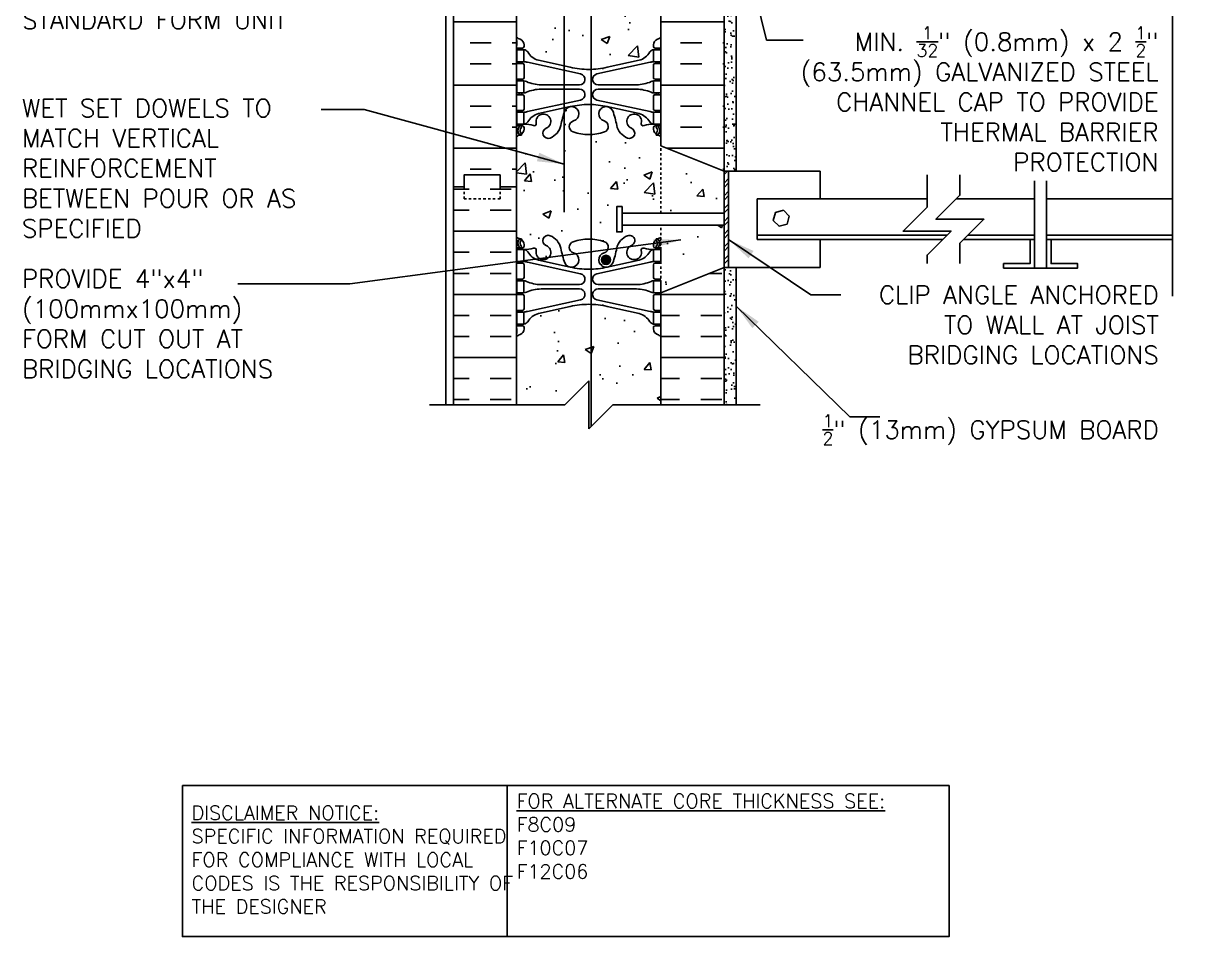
# Model space of a CAD drawing. Header units: inches. Extents: x 100.4 to 149.2, y 191.1 to 268.4.
# Drawn here: x 100.44 to 149.21, y 191.09 to 229.06 of the extents above; entities that cross this region are included whole.
import ezdxf

# ---------------------------------------------------------------- set-up
doc = ezdxf.new("R2010")
doc.units = ezdxf.units.IN
doc.header["$LTSCALE"] = 0.5
doc.header["$MEASUREMENT"] = 0
doc.linetypes.add('DASHED2', pattern=[0.375, 0.25, -0.125])
for name, color, linetype in [('HATCH', 12, 'Continuous'), ('line25', 2, 'Continuous'), ('LINE3', 3, 'Continuous'), ('LINE50', 5, 'Continuous'), ('LINE9', 9, 'Continuous'), ('TEXT', 4, 'Continuous'), ('Web_Edge', 9, 'Continuous')]:
    doc.layers.add(name, color=color, linetype=linetype)
doc.styles.add('DIM', font='romans.shx', dxfattribs={"width": 0.7})
doc.styles.add('ROMANS', font='romans.shx', dxfattribs={"height": 1.125})
doc.styles.get("Standard").update_dxf_attribs({"font": 'romans.shx', "height": 1.125})
doc.dimstyles.new('ext_12', dxfattribs={"dimscale": 12, "dimtxt": 0.09375, "dimasz": 0.09375, "dimexe": 0.09375, "dimexo": 0.0625, "dimgap": 0.0625, "dimtad": 1, "dimdec": 1, "dimzin": 3, "dimdsep": 46, "dimlunit": 4, "dimtxsty": 'DIM', "dimcen": 0.09, "dimdle": 0.09375, "dimclrt": 4, "dimadec": 0, "dimazin": 0, "dimtfac": 1, "dimtdec": 1, "dimtmove": 2, "dimatfit": 3, "dimfxl": 1, "dimfrac": 2, "dimtolj": 1, "dimtzin": 0, "dimarcsym": 0})
pattern_1 = [(37.5, (-259.32364, -10.21547), (-0.01574834, 0.48170594), [0, -0.38, 0, -0.425, 0, -0.40625]), (7.5, (-259.32364, -10.2155), (0.4424442, 0.7055365), [0, -0.205, 0, -0.3425, 0, -0.13125]), (327.5, (-259.63114, -10.21547), (0.77853547, 0.00141476), [0, -0.125, 0, -0.45, 0, -0.5875]), (317.5, (-259.63114, -10.2155), (0.75153165, 0.2194189), [0, -0.0625, 0, -0.295, 0, -0.3375])]
pattern_2 = [(50, (11.0507, -16.8268), (3.5863, -0.31376), [0.375, -4.125]), (355, (11.0507, -16.827), (-0.693757, 3.76096), [0.3, -3.3]), (100.4514, (11.3496, -16.853), (2.892547, 3.447198), [0.3187, -3.50571]), (46.1842, (11.0507, -15.827), (5.336205, -0.827595), [0.5625, -6.1875]), (96.6356, (11.4954, -15.896), (4.67331, 4.87059), [0.47805, -5.25856]), (351.1842, (11.0507, -15.827), (4.67331, 4.87059), [0.45, -4.95]), (21, (11.5507, -16.0768), (2.984535, -2.013094), [0.375, -4.125]), (326, (11.5507, -16.077), (1.216577, 3.62575), [0.3, -3.3]), (71.4514, (11.7994, -16.2446), (4.201113, 1.612652), [0.3187, -3.50571]), (37.5, (11.0507, -16.8268), (0.060799, 1.664469), [0, -3.26, 0, -3.35, 0, -3.3125]), (7.5, (11.0507, -16.8268), (1.315348, 1.972059), [0, -1.91, 0, -3.185, 0, -1.2625]), (327.5, (9.9357, -16.8268), (2.669112, -0.1127744), [0, -1.25, 0, -3.9, 0, -5.175]), (317.5, (9.4357, -16.8268), (2.91593, 0.500525), [0, -1.625, 0, -2.59, 0, -3.675])]
pattern_3 = [(310, (11.0507, 461.3492), (3.5863, 0.31376), [0.375, -4.125]), (5, (11.0507, 461.3492), (-0.693757, -3.76096), [0.3, -3.3]), (259.5486, (11.3496, 461.3754), (2.892547, -3.447198), [0.3187, -3.50571]), (313.8158, (11.0507, 460.3492), (5.336205, 0.827595), [0.5625, -6.1875]), (263.3644, (11.4954, 460.418), (4.67331, -4.87059), [0.47805, -5.25856]), (8.8158, (11.0507, 460.349), (4.67331, -4.87059), [0.45, -4.95]), (339, (11.5507, 460.5992), (2.984535, 2.013094), [0.375, -4.125]), (34, (11.5507, 460.5992), (1.216577, -3.62575), [0.3, -3.3]), (288.5486, (11.7994, 460.767), (4.201113, -1.612652), [0.3187, -3.50571]), (322.5, (11.0507, 461.3492), (0.060799, -1.664469), [0, -3.26, 0, -3.35, 0, -3.3125]), (352.5, (11.0507, 461.3492), (1.315348, -1.972059), [0, -1.91, 0, -3.185, 0, -1.2625]), (32.5, (9.9357, 461.3492), (2.669112, 0.1127744), [0, -1.25, 0, -3.9, 0, -5.175]), (42.5, (9.4357, 461.3492), (2.91593, -0.500525), [0, -1.625, 0, -2.59, 0, -3.675])]

msp = doc.modelspace()

# ---------------------------------------------------------------- hatches: boundary and pattern name
at = {"layer": 'HATCH'}
h = msp.add_hatch(dxfattribs=at)
h.set_pattern_fill('AR-CONC', color=256, scale=0.5)
h.set_pattern_definition([(50, (0, 0), (3.5863, -0.31376), [0.375, -4.125]), (355, (0, 0), (-0.693757, 3.76096), [0.3, -3.3]), (100.4514, (0.299, -0.026), (2.892544, 3.4472), [0.3187, -3.50571]), (46.1842, (0, 1), (5.33621, -0.827596), [0.5625, -6.1875]), (96.6356, (0.4447, 0.931), (4.67331, 4.87059), [0.47805, -5.25857]), (351.1842, (0, 1), (4.67331, 4.87059), [0.45, -4.95]), (21, (0.5, 0.75), (2.984535, -2.013094), [0.375, -4.125]), (326, (0.5, 0.75), (1.216577, 3.62575), [0.3, -3.3]), (71.4514, (0.7487, 0.5822), (4.20111, 1.612656), [0.3187, -3.50571]), (37.5, (0, 0), (0.060799, 1.664469), [0, -3.26, 0, -3.35, 0, -3.3125]), (7.5, (0, 0), (1.315348, 1.972059), [0, -1.91, 0, -3.185, 0, -1.2625]), (327.5, (-1.115, 0), (2.669112, -0.1127744), [0, -1.25, 0, -3.9, 0, -5.175]), (317.5, (-1.615, 0), (2.91593, 0.500525), [0, -1.625, 0, -2.59, 0, -3.675])])
h.paths.add_polyline_path([(126.944, 216.043, 0.082415), (126.801, 216.122, -0.317837), (126.634, 216.357), (126.634, 216.425, -0.414214), (126.697, 216.487), (126.744, 216.487), (126.744, 216.557), (126.639, 216.557, -0.188973), (126.483, 216.652, 0.196323), (126.034, 216.998), (124.713, 217.289, 0.057795), (123.944, 217.378, 0.057795), (123.176, 217.289), (121.854, 216.998, 0.196323), (121.405, 216.652, -0.188973), (121.249, 216.557), (121.144, 216.557), (121.144, 216.487), (121.192, 216.487, -0.414214), (121.254, 216.425), (121.254, 216.357, -0.317837), (121.088, 216.122, 0.082415), (120.944, 216.043), (120.944, 213.202), (122.944, 213.202), (123.944, 214.202), (123.944, 213.202), (123.944, 212.202), (124.944, 213.202), (126.944, 213.202)])
h.paths.add_polyline_path([(129.569, 220.665), (126.944, 220.665), (126.944, 217.856), (129.569, 218.915)])
h.paths.add_polyline_path([(129.569, 222.915), (126.944, 223.973), (126.944, 221.165), (129.569, 221.165)])
h.paths.add_polyline_path([(126.944, 223.973), (126.944, 224.35, 0.064398), (126.834, 224.416), (126.744, 224.416), (126.744, 224.458, -0.249069), (126.634, 224.665), (126.634, 224.733, -0.414214), (126.697, 224.795), (126.744, 224.795), (126.744, 224.865), (126.639, 224.865, 0.10046), (126.246, 224.808, -0.601435), (126.126, 224.913, 2.182095), (125.716, 224.7, -1), (125.553, 224.291, -0.24438), (125.104, 224.812, 0.053157), (124.938, 225.426, 0.223253), (124.738, 225.591), (124.718, 225.595, 0.955472), (124.58, 225.002, -0.735593), (124.593, 224.544, -0.082755), (123.944, 224.436, -0.082755), (123.296, 224.544, -0.735593), (123.309, 225.002, 0.955472), (123.17, 225.595), (123.151, 225.591, 0.223253), (122.95, 225.426, 0.053157), (122.784, 224.812, -0.24438), (122.336, 224.291, -1), (122.173, 224.7, 2.182095), (121.763, 224.913, -0.601435), (121.643, 224.808, 0.10046), (121.249, 224.865), (121.144, 224.865), (121.144, 224.795), (121.192, 224.795, -0.414214), (121.254, 224.733), (121.254, 224.665, -0.249069), (121.144, 224.458), (121.144, 224.416), (121.054, 224.416, 0.064398), (120.944, 224.35), (120.944, 222.261), (120.944, 220.172, 0.064398), (121.054, 220.106), (121.144, 220.106), (121.144, 220.065, -0.249069), (121.254, 219.857), (121.254, 219.79, -0.414214), (121.192, 219.727), (121.144, 219.727), (121.144, 219.657), (121.249, 219.657, 0.10046), (121.643, 219.715, -0.601435), (121.763, 219.61, 2.182095), (122.173, 219.823, -1), (122.336, 220.231, -0.24438), (122.784, 219.71, 0.053157), (122.95, 219.096, 0.223253), (123.151, 218.931), (123.17, 218.927, 0.955472), (123.309, 219.521, -0.735593), (123.296, 219.979, -0.082755), (123.944, 220.087, -0.082755), (124.593, 219.979, -0.735593), (124.58, 219.521, 0.955472), (124.718, 218.927), (124.738, 218.931, 0.223253), (124.938, 219.096, 0.053157), (125.104, 219.71, -0.24438), (125.553, 220.231, -1), (125.716, 219.823, 2.182095), (126.126, 219.61, -0.601435), (126.246, 219.715, 0.10046), (126.639, 219.657), (126.744, 219.657), (126.744, 219.727), (126.697, 219.727, -0.414214), (126.634, 219.79), (126.634, 219.857, -0.249069), (126.744, 220.065), (126.744, 220.106), (126.834, 220.106, 0.064398), (126.944, 220.172), (126.944, 220.665), (125.33, 220.665), (125.33, 220.386), (125.103, 220.386), (125.103, 220.915), (125.103, 221.444), (125.33, 221.444), (125.33, 221.165), (126.944, 221.165)])
h.paths.add_polyline_path([(126.944, 234.043, 0.082415), (126.801, 234.122, -0.317837), (126.634, 234.357), (126.634, 234.425, -0.414214), (126.697, 234.487), (126.744, 234.487), (126.744, 234.557), (126.639, 234.557, -0.188973), (126.483, 234.652, 0.196323), (126.034, 234.998), (124.713, 235.289, 0.057795), (123.944, 235.378, 0.057795), (123.176, 235.289), (121.854, 234.998, 0.196323), (121.405, 234.652, -0.188973), (121.249, 234.557), (121.144, 234.557), (121.144, 234.487), (121.192, 234.487, -0.414214), (121.254, 234.425), (121.254, 234.357, -0.317837), (121.088, 234.122, 0.082415), (120.944, 234.043), (120.944, 228.48, 0.082415), (121.088, 228.401, -0.317837), (121.254, 228.165), (121.254, 228.098, -0.414214), (121.192, 228.035), (121.144, 228.035), (121.144, 227.965), (121.249, 227.965, -0.188973), (121.405, 227.87, 0.196323), (121.854, 227.524), (123.176, 227.233, 0.057795), (123.944, 227.144, 0.057795), (124.713, 227.233), (126.034, 227.524, 0.196323), (126.483, 227.87, -0.188973), (126.639, 227.965), (126.744, 227.965), (126.744, 228.035), (126.697, 228.035, -0.414214), (126.634, 228.098), (126.634, 228.165, -0.317837), (126.801, 228.401, 0.082415), (126.944, 228.48)])
h.paths.add_polyline_path([(124.913, 240.259), (124.149, 240.259, 0.477564), (123.898, 240.241, 0.520567), (123.584, 240.241, 0.520567), (123.3, 240.241, 0.520567), (122.982, 240.241, 0.520567), (122.75, 240.241, 0.520567), (122.458, 240.241, 0.520567), (121.994, 240.241, 0.520567), (121.758, 240.241, 0.520567), (121.597, 240.241, 0.520567), (121.144, 240.241, 0.459287), (120.944, 240.261), (120.944, 238.172, 0.064398), (121.054, 238.106), (121.144, 238.106), (121.144, 238.065, -0.249069), (121.254, 237.857), (121.254, 237.79, -0.414214), (121.192, 237.727), (121.144, 237.727), (121.144, 237.657), (121.249, 237.657, 0.10046), (121.643, 237.715, -0.601435), (121.763, 237.61, 2.182095), (122.173, 237.823, -1), (122.336, 238.231, -0.24438), (122.784, 237.71, 0.053157), (122.95, 237.096, 0.223253), (123.151, 236.931), (123.17, 236.927, 0.955472), (123.309, 237.521, -0.735593), (123.296, 237.979, -0.082755), (123.944, 238.087, -0.082755), (124.593, 237.979, -0.735593), (124.58, 237.521, 0.955472), (124.718, 236.927), (124.738, 236.931, 0.180208), (124.913, 237.053)])
h.paths.add_polyline_path([(126.944, 238.759), (126.913, 238.759), (126.913, 240.259), (125.413, 240.259), (125.413, 238.157, -0.053125), (125.553, 238.231, -1), (125.716, 237.823, 2.182095), (126.126, 237.61, -0.601435), (126.246, 237.715, 0.10046), (126.639, 237.657), (126.744, 237.657), (126.744, 237.727), (126.697, 237.727, -0.414214), (126.634, 237.79), (126.634, 237.857, -0.249069), (126.744, 238.065), (126.744, 238.106), (126.834, 238.106, 0.064398), (126.944, 238.172)])
h.paths.add_polyline_path([(124.149, 242.259), (124.399, 242.259, -0.414214), (124.649, 242.009), (124.649, 241.009, 0.414214), (124.899, 240.759), (124.963, 240.759), (124.963, 242.259), (126.944, 242.259), (126.944, 242.35, 0.064398), (126.834, 242.416), (126.744, 242.416), (126.744, 242.458, -0.249069), (126.634, 242.665), (126.634, 242.733, -0.414214), (126.697, 242.795), (126.744, 242.795), (126.744, 242.865), (126.639, 242.865, 0.10046), (126.246, 242.808, -0.601435), (126.126, 242.913, 2.182095), (125.716, 242.7, -1), (125.553, 242.291, -0.24438), (125.104, 242.812, 0.053157), (124.938, 243.426, 0.223253), (124.738, 243.591), (124.718, 243.595, 0.955472), (124.58, 243.002, -0.735593), (124.593, 242.544, -0.082755), (123.944, 242.436, -0.082755), (123.296, 242.544, -0.735593), (123.309, 243.002, 0.955472), (123.17, 243.595), (123.151, 243.591, 0.223253), (122.95, 243.426, 0.053157), (122.784, 242.812, -0.24438), (122.336, 242.291, -1), (122.173, 242.7, 2.182095), (121.763, 242.913, -0.601435), (121.643, 242.808, 0.10046), (121.249, 242.865), (121.144, 242.865), (121.144, 242.795), (121.192, 242.795, -0.414214), (121.254, 242.733), (121.254, 242.665, -0.249069), (121.144, 242.458), (121.144, 242.416), (121.054, 242.416, 0.064398), (120.944, 242.35), (120.944, 240.261, -0.459287), (121.144, 240.241, -0.520567), (121.597, 240.241, -0.520567), (121.758, 240.241, -0.520567), (121.994, 240.241, -0.520567), (122.458, 240.241, -0.520567), (122.75, 240.241, -0.520567), (122.982, 240.241, -0.520567), (123.3, 240.241, -0.520567), (123.584, 240.241, -0.520567), (123.898, 240.241, -0.477564), (124.149, 240.259)])
h.paths.add_polyline_path([(126.944, 251.759), (125.163, 251.759), (124.163, 250.759), (124.163, 252.759), (123.163, 251.759), (120.944, 251.759), (120.944, 246.48, 0.082415), (121.088, 246.401, -0.317837), (121.254, 246.165), (121.254, 246.098, -0.414214), (121.192, 246.035), (121.144, 246.035), (121.144, 245.965), (121.249, 245.965, -0.188973), (121.405, 245.87, 0.196323), (121.854, 245.524), (123.176, 245.233, 0.057795), (123.944, 245.144, 0.057795), (124.713, 245.233), (126.034, 245.524, 0.196323), (126.483, 245.87, -0.188973), (126.639, 245.965), (126.744, 245.965), (126.744, 246.035), (126.697, 246.035, -0.414214), (126.634, 246.098), (126.634, 246.165, -0.317837), (126.801, 246.401, 0.082415), (126.944, 246.48)])
h.paths.add_polyline_path([(126.944, 257.408, 0.082415), (126.801, 257.487, -0.317837), (126.634, 257.723), (126.634, 257.79, -0.414214), (126.697, 257.853), (126.744, 257.853), (126.744, 257.923), (126.639, 257.923, -0.188973), (126.483, 258.018, 0.196323), (126.034, 258.364), (124.713, 258.654, 0.057795), (123.944, 258.744, 0.057795), (123.176, 258.654), (121.854, 258.364, 0.196323), (121.405, 258.018, -0.188973), (121.249, 257.923), (121.144, 257.923), (121.144, 257.853), (121.192, 257.853, -0.414214), (121.254, 257.79), (121.254, 257.723, -0.317837), (121.088, 257.487, 0.082415), (120.944, 257.408), (120.944, 254.259), (123.163, 254.259), (124.163, 255.259), (124.163, 253.259), (125.163, 254.259), (126.944, 254.259)])
h.paths.add_polyline_path([(126.944, 262.242, 0.336749), (126.282, 262.137, 0.520567), (125.896, 262.137, 0.520567), (125.396, 262.137, 0.520567), (124.549, 262.137, 0.520567), (124.267, 262.137, 0.520567), (123.372, 262.137, 0.520567), (122.633, 262.137, 0.520567), (121.94, 262.137, 0.520567), (121.719, 262.137, 0.321585), (120.944, 262.162), (120.944, 261.538, 0.064398), (121.054, 261.472), (121.144, 261.472), (121.144, 261.43, -0.249069), (121.254, 261.223), (121.254, 261.155, -0.414214), (121.192, 261.093), (121.144, 261.093), (121.144, 261.023), (121.249, 261.023, 0.10046), (121.643, 261.08, -0.601435), (121.763, 260.975, 2.182095), (122.173, 261.188, -1), (122.336, 261.597, -0.24438), (122.784, 261.076, 0.053157), (122.95, 260.462, 0.223253), (123.151, 260.297), (123.17, 260.293, 0.955472), (123.309, 260.886, -0.735593), (123.296, 261.344, -0.082755), (123.944, 261.452, -0.082755), (124.593, 261.344, -0.735593), (124.58, 260.886, 0.955472), (124.718, 260.293), (124.738, 260.297, 0.223253), (124.938, 260.462, 0.053157), (125.104, 261.076, -0.24438), (125.553, 261.597, -1), (125.716, 261.188, 2.182095), (126.126, 260.975, -0.601435), (126.246, 261.08, 0.10046), (126.639, 261.023), (126.744, 261.023), (126.744, 261.093), (126.697, 261.093, -0.414214), (126.634, 261.155), (126.634, 261.223, -0.249069), (126.744, 261.43), (126.744, 261.472), (126.834, 261.472, 0.064398), (126.944, 261.538)])
h = msp.add_hatch(dxfattribs=at)
h.set_pattern_fill('INSUL', color=256, scale=7, style=0)
h.set_pattern_definition([(0, (127.7598, 231.7448), (0, 2.625), []), (0, (127.7598, 232.6198), (0, 2.625), [0.875, -0.875]), (0, (127.7598, 233.4948), (0, 2.625), [0.875, -0.875])])
h.paths.add_polyline_path([(129.569, 240.261), (126.944, 240.261), (126.944, 238.759), (126.944, 223.973), (129.569, 222.915)])
h.paths.add_polyline_path([(118.319, 222.261), (118.757, 222.261), (118.757, 222.761), (120.257, 222.761), (120.257, 222.261), (120.944, 222.261), (120.944, 240.261), (120.257, 240.261), (120.257, 240.511), (119.507, 240.206), (118.757, 240.511), (118.757, 240.261), (118.319, 240.261)])
h = msp.add_hatch(dxfattribs=at)
h.set_pattern_fill('AR-SAND', color=256, scale=0.25, style=0)
h.set_pattern_definition(pattern_1)
h.paths.add_polyline_path([(129.569, 240.759), (129.601, 236.261), (129.569, 236.261), (129.569, 222.915), (130.069, 222.915), (130.069, 240.759)])
h = msp.add_hatch(dxfattribs=at)
h.set_pattern_fill('AR-CONC', color=256, scale=0.5, style=0)
h.set_pattern_definition(pattern_2)
h.paths.add_polyline_path([(124.937, 227.379), (124.898, 227.361, -0.051645), (124.46, 227.209, -0.001445), (124.448, 227.206, 0.350119), (124.059, 226.718, 0.413582), (124.434, 226.343), (124.937, 226.343)])
h = msp.add_hatch(dxfattribs=at)
h.set_pattern_fill('AR-CONC', color=256, scale=0.5, style=0)
h.set_pattern_definition(pattern_2)
h.paths.add_polyline_path([(124.059, 225.789, 0.350119), (124.448, 225.301, -0.053094), (124.898, 225.146), (124.937, 225.128), (124.937, 226.163), (124.434, 226.163, 0.413582)])
h = msp.add_hatch(dxfattribs=at)
h.set_pattern_fill('ANSI32', color=256, style=0)
h.set_pattern_definition([(45, (-259.13614, -7.71797), (-0.26516504, 0.26516504), []), (45, (-258.95936, -7.71797), (-0.26516504, 0.26516504), [])])
h.paths.add_polyline_path([(129.757, 222.915), (129.569, 222.915), (129.569, 218.915), (129.757, 218.915)])
h = msp.add_hatch(dxfattribs=at)
h.set_pattern_fill('INSUL', color=256, scale=7, style=0)
h.set_pattern_definition([(0, (128.5943, 215.1646), (0, 2.625), []), (0, (128.5943, 216.0396), (0, 2.625), [0.875, -0.875]), (0, (128.5943, 216.9146), (0, 2.625), [0.875, -0.875])])
h.paths.add_polyline_path([(129.569, 218.915), (126.944, 217.856), (126.944, 213.202), (129.569, 213.202)])
h.paths.add_polyline_path([(118.319, 213.202), (120.944, 213.202), (120.944, 222.261), (120.257, 222.261), (120.257, 222.511), (119.507, 222.203), (118.757, 222.511), (118.757, 222.261), (118.319, 222.261)])
h = msp.add_hatch(dxfattribs=at)
h.set_pattern_fill('AR-CONC', color=256, scale=0.5, style=0)
h.set_pattern_definition(pattern_3)
h.paths.add_polyline_path([(124.059, 218.733, -0.350119), (124.448, 219.221, 0.053094), (124.898, 219.377), (124.937, 219.395), (124.937, 218.359), (124.434, 218.359, -0.413582)])
h = msp.add_hatch(dxfattribs=at)
h.set_pattern_fill('AR-SAND', color=256, scale=0.25, style=0)
h.set_pattern_definition(pattern_1)
h.paths.add_polyline_path([(130.069, 218.915), (129.569, 218.915), (129.569, 213.202), (130.069, 213.202)])
h = msp.add_hatch(dxfattribs=at)
h.set_pattern_fill('AR-CONC', color=256, scale=0.5, style=0)
h.set_pattern_definition(pattern_3)
h.paths.add_polyline_path([(124.937, 217.143), (124.898, 217.161, 0.051645), (124.46, 217.314, 0.001445), (124.448, 217.317, -0.350119), (124.059, 217.805, -0.413582), (124.434, 218.179), (124.937, 218.179)])
at = {"layer": 'LINE3'}
h = msp.add_hatch(color=256, dxfattribs=at)
h.paths.add_polyline_path([(124.847, 219.261, 0.831395), (124.478, 219.261)])
h.paths.add_polyline_path([(124.85, 219.227, 0.045935), (124.847, 219.261), (124.478, 219.261, 0.045935), (124.475, 219.227, 1)])

# ---------------------------------------------------------------- linework, layer by layer
at = {"layer": 'line25'}
for p, q in [((126.944, 240.759), (126.944, 223.973)), ((120.944, 240.261), (120.944, 222.261)), ((129.569, 222.915), (126.944, 223.973)), ((129.757, 222.915), (129.757, 218.915)), ((120.944, 222.261), (120.944, 213.202)), ((130.944, 221.759), (138.007, 221.759)), ((130.944, 221.759), (130.944, 220.071)), ((139.216, 221.759), (142.476, 221.759)), ((142.976, 221.759), (148.209, 221.759)), ((125.33, 221.165), (129.569, 221.165)), ((125.33, 220.665), (129.569, 220.665)), ((130.944, 220.259), (138.841, 220.259)), ((130.944, 220.071), (138.654, 220.071)), ((139.528, 220.071), (142.476, 220.071)), ((139.716, 220.259), (142.476, 220.259)), ((142.976, 220.259), (148.209, 220.259)), ((142.976, 220.071), (148.209, 220.071)), ((129.569, 218.915), (126.944, 217.856)), ((126.944, 217.856), (126.944, 213.202))]:
    msp.add_line(p, q, dxfattribs=at)
at = {"layer": 'line25', "color": 12}
for p, q in [((133.569, 222.915), (129.569, 222.915)), ((133.569, 221.759), (133.569, 222.915)), ((133.569, 218.915), (133.569, 220.071)), ((129.569, 218.915), (133.569, 218.915))]:
    msp.add_line(p, q, dxfattribs=at)
at = {"layer": 'line25'}
for points in [[(129.757, 222.915), (129.569, 222.915), (129.569, 218.915), (129.757, 218.915)], [(125.33, 220.915), (125.33, 221.444), (125.103, 221.444), (125.103, 220.915)], [(125.33, 220.915), (125.33, 220.386), (125.103, 220.386), (125.103, 220.915)]]:
    msp.add_lwpolyline(points, dxfattribs=at)
at = {"layer": 'line25', "color": 12}
msp.add_lwpolyline([(132.033, 221.291), (131.701, 221.202), (131.612, 220.87), (131.855, 220.627), (132.187, 220.716), (132.276, 221.048)], close=True, dxfattribs=at)
at = {"layer": 'LINE3'}
for p, q in [((122.921, 251.759), (122.921, 221.206)), ((124.044, 238.81), (124.044, 212.302))]:
    msp.add_line(p, q, dxfattribs=at)
msp.add_circle((124.663, 219.227), 0.188, dxfattribs=at)
at = {"layer": 'LINE50'}
for p, q in [((129.569, 222.915), (129.569, 240.759)), ((118.319, 222.261), (118.319, 240.261)), ((118.319, 213.202), (118.319, 222.261)), ((129.569, 213.202), (129.569, 218.915))]:
    msp.add_line(p, q, dxfattribs=at)
at = {"layer": 'LINE50', "color": 9}
for p, q in [((130.069, 222.915), (130.069, 240.759)), ((130.069, 213.202), (130.069, 218.915))]:
    msp.add_line(p, q, dxfattribs=at)
at = {"layer": 'LINE50'}
for points in [[(120.944, 222.261), (120.257, 222.261), (120.257, 222.761), (118.757, 222.761), (118.757, 222.261), (118.319, 222.261)], [(118.319, 222.261), (118.757, 222.261), (118.757, 222.761), (120.257, 222.761), (120.257, 222.261), (120.944, 222.261)]]:
    msp.add_lwpolyline(points, dxfattribs=at)
at = {"layer": 'LINE9'}
for p, q in [((118.007, 213.202), (118.007, 251.759)), ((142.476, 222.508), (142.476, 218.884)), ((142.976, 222.508), (142.976, 218.884)), ((123.944, 214.202), (122.944, 213.202)), ((123.944, 213.202), (123.944, 214.202)), ((117.319, 213.202), (122.944, 213.202)), ((123.944, 213.202), (123.944, 212.202)), ((123.944, 212.202), (124.944, 213.202)), ((124.944, 213.202), (131.069, 213.202))]:
    msp.add_line(p, q, dxfattribs=at)
at = {"layer": 'LINE9', "linetype": 'DASHED2', "ltscale": 0.5}
for p, q in [((126.944, 221.165), (126.944, 223.973)), ((126.944, 217.856), (126.944, 220.665))]:
    msp.add_line(p, q, dxfattribs=at)
at = {"layer": 'LINE9'}
for points in [[(148.209, 248.053), (148.209, 233.163), (147.209, 232.163), (148.209, 232.163), (149.209, 232.163), (148.209, 231.163), (148.209, 217.718)], [(138.007, 219.071), (138.007, 219.424), (139.007, 220.424), (137.007, 220.424), (138.007, 221.424), (138.007, 222.759)], [(139.372, 219.071), (139.372, 219.915), (140.372, 220.915), (138.372, 220.915), (139.372, 221.915), (139.372, 222.759)], [(142.476, 220.071), (142.289, 220.071), (142.289, 219.071), (141.187, 219.071), (141.187, 218.884), (144.265, 218.884), (144.265, 219.071), (143.164, 219.071), (143.164, 220.071), (142.976, 220.071)]]:
    msp.add_lwpolyline(points, dxfattribs=at)
at = {"layer": 'LINE9', "linetype": 'DASHED2', "ltscale": 0.15}
msp.add_lwpolyline([(120.257, 222.261), (120.257, 222.261), (120.257, 221.761), (118.757, 221.761), (118.757, 222.261), (118.757, 222.261)], dxfattribs=at)
msp.add_lwpolyline([(120.257, 222.261), (120.257, 222.261), (120.257, 221.761), (118.757, 221.761), (118.757, 222.261), (118.757, 222.261)], dxfattribs=at)
at = {"layer": 'TEXT'}
msp.add_lwpolyline([(107.05, 197.371), (120.552, 197.371), (120.552, 191.091), (107.05, 191.091)], close=True, dxfattribs=at)
msp.add_lwpolyline([(120.552, 197.371), (138.919, 197.371), (138.919, 191.091), (120.552, 191.091)], dxfattribs=at)
at = {"layer": 'Web_Edge'}
for p, q in [((120.954, 228.155), (120.954, 228.341)), ((126.934, 228.155), (126.934, 228.341)), ((120.944, 228.035), (121.192, 228.035)), ((121.054, 227.965), (121.054, 228.035)), ((121.144, 227.965), (121.144, 228.035)), ((121.254, 228.165), (121.254, 228.098)), ((126.634, 228.165), (126.634, 228.098)), ((126.944, 228.035), (126.697, 228.035)), ((126.744, 227.965), (126.744, 228.035)), ((126.834, 227.965), (126.834, 228.035)), ((120.944, 227.395), (121.192, 227.395)), ((121.054, 227.395), (121.054, 227.465)), ((121.144, 227.395), (121.144, 227.465)), ((121.254, 226.798), (121.254, 227.333)), ((121.393, 227.441), (123.605, 226.96)), ((121.854, 227.524), (123.176, 227.233)), ((126.495, 227.441), (124.284, 226.96)), ((126.034, 227.524), (124.713, 227.233)), ((126.634, 226.798), (126.634, 227.333)), ((126.944, 227.395), (126.697, 227.395)), ((126.744, 227.395), (126.744, 227.465)), ((126.834, 227.395), (126.834, 227.465)), ((120.944, 226.735), (121.192, 226.735)), ((121.054, 226.665), (121.054, 226.735)), ((121.144, 226.665), (121.144, 226.735)), ((121.959, 226.505), (123.555, 226.505)), ((121.959, 226.325), (123.555, 226.325)), ((125.93, 226.505), (124.333, 226.505)), ((125.93, 226.325), (124.333, 226.325)), ((126.944, 226.735), (126.697, 226.735)), ((126.744, 226.665), (126.744, 226.735)), ((126.834, 226.665), (126.834, 226.735)), ((120.944, 226.095), (121.192, 226.095)), ((121.054, 226.095), (121.054, 226.165)), ((121.144, 226.095), (121.144, 226.165)), ((121.254, 225.498), (121.254, 226.033)), ((121.393, 225.389), (123.605, 225.87)), ((126.495, 225.389), (124.284, 225.87)), ((126.634, 225.498), (126.634, 226.033)), ((126.944, 226.095), (126.697, 226.095)), ((126.744, 226.095), (126.744, 226.165)), ((126.834, 226.095), (126.834, 226.165)), ((120.944, 225.435), (121.192, 225.435)), ((121.054, 225.365), (121.054, 225.435)), ((121.144, 225.365), (121.144, 225.435)), ((121.854, 225.306), (123.176, 225.597)), ((126.034, 225.306), (124.713, 225.597)), ((126.944, 225.435), (126.697, 225.435)), ((126.744, 225.365), (126.744, 225.435)), ((126.834, 225.365), (126.834, 225.435)), ((121.054, 224.795), (121.054, 224.865)), ((121.144, 224.795), (121.144, 224.865)), ((126.744, 224.795), (126.744, 224.865)), ((126.834, 224.795), (126.834, 224.865)), ((120.944, 224.795), (121.192, 224.795)), ((120.944, 224.695), (120.986, 224.695)), ((121.054, 224.416), (121.144, 224.416)), ((121.144, 224.416), (121.144, 224.458)), ((121.254, 224.665), (121.254, 224.733)), ((126.634, 224.665), (126.634, 224.733)), ((126.944, 224.795), (126.697, 224.795)), ((126.744, 224.416), (126.744, 224.458)), ((126.834, 224.416), (126.744, 224.416)), ((126.944, 224.695), (126.902, 224.695)), ((121.054, 220.106), (121.144, 220.106)), ((121.144, 220.106), (121.144, 220.065)), ((126.834, 220.106), (126.744, 220.106)), ((126.744, 220.106), (126.744, 220.065)), ((120.944, 219.827), (120.986, 219.827)), ((120.944, 219.727), (121.192, 219.727)), ((121.054, 219.727), (121.054, 219.657)), ((121.144, 219.727), (121.144, 219.657)), ((121.254, 219.857), (121.254, 219.79)), ((126.634, 219.857), (126.634, 219.79)), ((126.944, 219.727), (126.697, 219.727)), ((126.744, 219.727), (126.744, 219.657)), ((126.834, 219.727), (126.834, 219.657)), ((126.944, 219.827), (126.902, 219.827)), ((120.944, 219.087), (121.192, 219.087)), ((121.054, 219.157), (121.054, 219.087)), ((121.144, 219.157), (121.144, 219.087)), ((121.254, 219.025), (121.254, 218.49)), ((121.393, 219.134), (123.605, 218.652)), ((121.854, 219.216), (123.176, 218.926)), ((126.495, 219.134), (124.284, 218.652)), ((126.034, 219.216), (124.713, 218.926)), ((126.634, 219.025), (126.634, 218.49)), ((126.944, 219.087), (126.697, 219.087)), ((126.744, 219.157), (126.744, 219.087)), ((126.834, 219.157), (126.834, 219.087)), ((120.944, 218.427), (121.192, 218.427)), ((121.054, 218.427), (121.054, 218.357)), ((121.144, 218.427), (121.144, 218.357)), ((121.959, 218.197), (123.555, 218.197)), ((121.959, 218.017), (123.555, 218.017)), ((125.93, 218.197), (124.333, 218.197)), ((125.93, 218.017), (124.333, 218.017)), ((126.944, 218.427), (126.697, 218.427)), ((126.744, 218.427), (126.744, 218.357)), ((126.834, 218.427), (126.834, 218.357)), ((120.944, 217.787), (121.192, 217.787)), ((121.054, 217.857), (121.054, 217.787)), ((121.144, 217.857), (121.144, 217.787)), ((121.254, 217.725), (121.254, 217.19)), ((121.393, 217.081), (123.605, 217.563)), ((126.495, 217.081), (124.284, 217.563)), ((126.634, 217.725), (126.634, 217.19)), ((126.944, 217.787), (126.697, 217.787)), ((126.744, 217.857), (126.744, 217.787)), ((126.834, 217.857), (126.834, 217.787)), ((120.944, 217.127), (121.192, 217.127)), ((121.054, 217.127), (121.054, 217.057)), ((121.144, 217.127), (121.144, 217.057)), ((121.854, 216.998), (123.176, 217.289)), ((126.034, 216.998), (124.713, 217.289)), ((126.944, 217.127), (126.697, 217.127)), ((126.744, 217.127), (126.744, 217.057)), ((126.834, 217.127), (126.834, 217.057)), ((121.054, 216.557), (121.054, 216.487)), ((121.144, 216.557), (121.144, 216.487)), ((126.744, 216.557), (126.744, 216.487)), ((126.834, 216.557), (126.834, 216.487)), ((120.944, 216.487), (121.192, 216.487)), ((120.954, 216.367), (120.954, 216.181)), ((121.254, 216.357), (121.254, 216.425)), ((126.634, 216.357), (126.634, 216.425)), ((126.944, 216.487), (126.697, 216.487)), ((126.934, 216.367), (126.934, 216.181))]:
    msp.add_line(p, q, dxfattribs=at)
for points in [[(120.949, 227.965), (121.249, 227.965), (121.249, 227.465), (120.949, 227.465)], [(126.939, 227.965), (126.639, 227.965), (126.639, 227.465), (126.939, 227.465)], [(120.949, 226.665), (121.249, 226.665), (121.249, 226.165), (120.949, 226.165)], [(126.939, 226.665), (126.639, 226.665), (126.639, 226.165), (126.939, 226.165)], [(120.949, 225.365), (121.249, 225.365), (121.249, 224.865), (120.949, 224.865)], [(126.939, 225.365), (126.639, 225.365), (126.639, 224.865), (126.939, 224.865)], [(120.949, 219.157), (121.249, 219.157), (121.249, 219.657), (120.949, 219.657)], [(126.939, 219.157), (126.639, 219.157), (126.639, 219.657), (126.939, 219.657)], [(120.949, 217.857), (121.249, 217.857), (121.249, 218.357), (120.949, 218.357)], [(126.939, 217.857), (126.639, 217.857), (126.639, 218.357), (126.939, 218.357)], [(120.949, 216.557), (121.249, 216.557), (121.249, 217.057), (120.949, 217.057)], [(126.939, 216.557), (126.639, 216.557), (126.639, 217.057), (126.939, 217.057)]]:
    msp.add_lwpolyline(points, close=True, dxfattribs=at)
for centre, radius, start, end in [((121.254, 228.872), 0.5, 231.6833, 250.5288), ((121.254, 228.872), 0.6, 238.8907, 238.927), ((120.934, 228.341), 0.02, 360, 58.927), ((121.004, 228.165), 0.25, 0, 70.5288), ((126.884, 228.165), 0.25, 109.4712, 180), ((126.634, 228.872), 0.5, 289.4712, 308.3167), ((126.954, 228.341), 0.02, 121.073, 180), ((126.634, 228.872), 0.6, 301.073, 301.1093), ((120.934, 228.155), 0.02, 299.988, 360), ((121.192, 228.098), 0.0625, 270, 0), ((121.206, 227.719), 0.25, 37.2777, 80.0823), ((122.054, 228.247), 0.75, 210.155, 254.5838), ((125.835, 228.247), 0.75, 285.4162, 329.845), ((126.682, 227.719), 0.25, 99.9177, 142.7223), ((126.697, 228.098), 0.0625, 180, 270), ((126.954, 228.155), 0.02, 180, 240.012), ((121.192, 227.333), 0.0625, 0, 90), ((121.159, 226.469), 1, 76.4291, 84.7991), ((126.73, 226.469), 1, 95.2009, 103.5709), ((126.697, 227.333), 0.0625, 90, 180), ((121.192, 226.798), 0.0625, 270, 0), ((123.944, 230.501), 3.356, 256.7692, 270), ((123.555, 226.735), 0.23, 270, 77.6055), ((123.944, 230.501), 3.356, 270, 283.2308), ((124.333, 226.735), 0.23, 102.3945, 270), ((126.697, 226.798), 0.0625, 180, 270), ((121.245, 226.446), 0.219, 60.4937, 88.92), ((121.245, 226.446), 0.219, 60.4937, 88.92), ((121.989, 228.105), 1.6, 246.5673, 268.9203), ((121.989, 228.105), 1.6, 246.5673, 268.9203), ((121.989, 224.725), 1.6, 91.0797, 113.4327), ((123.555, 226.095), 0.23, 282.3945, 90), ((124.333, 226.095), 0.23, 90, 257.6055), ((125.899, 228.105), 1.6, 271.0797, 293.4327), ((125.899, 228.105), 1.6, 271.0797, 293.4327), ((125.899, 224.725), 1.6, 66.5673, 88.9203), ((126.643, 226.446), 0.219, 91.08, 119.5063), ((126.643, 226.446), 0.219, 91.08, 119.5063), ((121.192, 226.033), 0.0625, 0, 90), ((121.245, 226.384), 0.219, 271.08, 299.5063), ((126.643, 226.384), 0.219, 240.4937, 268.92), ((126.697, 226.033), 0.0625, 90, 180), ((121.192, 225.498), 0.0625, 270, 0), ((121.159, 226.361), 1, 275.2009, 283.5709), ((122.054, 224.583), 0.75, 105.4162, 149.845), ((125.747, 224.341), 3, 158.8016, 170.9727), ((123.226, 225.295), 0.305, 285.7253, 154.6218), ((123.944, 222.33), 3.356, 90, 103.2308), ((123.944, 222.33), 3.356, 76.7692, 90), ((124.663, 225.295), 0.305, 25.3782, 254.2747), ((122.141, 224.341), 3, 9.0273, 21.1984), ((125.835, 224.583), 0.75, 30.155, 74.5838), ((126.73, 226.361), 1, 256.4291, 264.7991), ((126.697, 225.498), 0.0625, 180, 270), ((121.206, 225.111), 0.25, 279.9177, 322.7223), ((121.305, 223.867), 1, 70.0933, 93.2121), ((121.675, 224.892), 0.09, 251.1349, 13.3205), ((122.059, 224.983), 0.305, 291.8037, 193.3205), ((123.374, 224.771), 0.24, 105.7253, 251.077), ((124.515, 224.771), 0.24, 288.923, 74.2747), ((125.829, 224.983), 0.305, 346.6795, 248.1963), ((126.214, 224.892), 0.09, 166.6795, 288.8651), ((126.583, 223.867), 1, 86.7879, 109.9067), ((126.682, 225.111), 0.25, 217.2777, 260.0823), ((121.254, 223.958), 0.6, 114.9252, 121.1093), ((121.254, 223.958), 0.5, 109.4712, 128.3167), ((120.986, 224.675), 0.02, 345.8459, 90), ((121.248, 224.61), 0.25, 137.5391, 219.8855), ((120.993, 224.52), 0.02, 294.9252, 19.2084), ((121.09, 224.48), 0.045, 218.552, 40.8121), ((121.097, 224.749), 0.045, 317.5391, 137.5391), ((121.248, 224.61), 0.16, 137.5391, 219.9999), ((121.004, 224.665), 0.25, 289.4712, 360), ((121.192, 224.733), 0.0625, 360, 90), ((122.254, 224.496), 0.22, 111.8037, 291.8037), ((122.059, 224.983), 0.745, 291.8037, 346.7348), ((123.944, 226.436), 2, 251.077, 270), ((123.944, 226.436), 2, 270, 288.923), ((125.829, 224.983), 0.745, 193.2652, 248.1963), ((125.634, 224.496), 0.22, 248.1963, 68.1963), ((126.697, 224.733), 0.0625, 90, 180), ((126.884, 224.665), 0.25, 180, 250.5288), ((126.792, 224.749), 0.045, 42.4609, 222.4609), ((126.798, 224.48), 0.045, 139.1879, 321.448), ((126.641, 224.61), 0.16, 320.0001, 42.4609), ((126.634, 223.958), 0.5, 51.6833, 70.5288), ((126.641, 224.61), 0.25, 320.1145, 42.4609), ((126.896, 224.52), 0.02, 160.7916, 245.0748), ((126.902, 224.675), 0.02, 90, 194.1541), ((126.634, 223.958), 0.6, 58.8907, 65.0748), ((121.254, 220.564), 0.5, 231.6833, 250.5288), ((121.254, 220.564), 0.6, 238.8907, 245.0748), ((121.248, 219.912), 0.25, 140.1145, 222.4609), ((120.993, 220.002), 0.02, 340.7916, 65.0748), ((121.09, 220.043), 0.045, 319.1879, 141.448), ((121.004, 219.857), 0.25, 0, 70.5288), ((121.248, 219.912), 0.16, 140.0001, 222.4609), ((122.254, 220.027), 0.22, 68.1963, 248.1963), ((122.059, 219.539), 0.745, 13.2652, 68.1963), ((123.374, 219.752), 0.24, 108.923, 254.2747), ((123.944, 218.087), 2, 90, 108.923), ((123.944, 218.087), 2, 71.077, 90), ((124.515, 219.752), 0.24, 285.7253, 71.077), ((125.829, 219.539), 0.745, 111.8037, 166.7348), ((125.634, 220.027), 0.22, 291.8037, 111.8037), ((126.884, 219.857), 0.25, 109.4712, 180), ((126.798, 220.043), 0.045, 38.552, 220.8121), ((126.641, 219.912), 0.16, 317.5391, 39.9999), ((126.634, 220.564), 0.5, 289.4712, 308.3167), ((126.641, 219.912), 0.25, 317.5391, 39.8855), ((126.896, 220.002), 0.02, 114.9252, 199.2084), ((126.634, 220.564), 0.6, 294.9252, 301.1093), ((120.986, 219.847), 0.02, 270, 14.1541), ((121.097, 219.774), 0.045, 222.4609, 42.4609), ((121.192, 219.79), 0.0625, 270, 0), ((121.305, 220.656), 1, 266.7879, 289.9067), ((121.206, 219.411), 0.25, 37.2777, 80.0823), ((122.054, 219.939), 0.75, 210.155, 254.5838), ((121.675, 219.63), 0.09, 346.6795, 108.8651), ((122.059, 219.539), 0.305, 166.6795, 68.1963), ((125.747, 220.181), 3, 189.0273, 201.1984), ((123.226, 219.227), 0.305, 205.3782, 74.2747), ((124.663, 219.227), 0.305, 105.7253, 334.6218), ((122.141, 220.181), 3, 338.8016, 350.9727), ((125.829, 219.539), 0.305, 111.8037, 13.3205), ((125.835, 219.939), 0.75, 285.4162, 329.845), ((126.214, 219.63), 0.09, 71.1349, 193.3205), ((126.583, 220.656), 1, 250.0933, 273.2121), ((126.682, 219.411), 0.25, 99.9177, 142.7223), ((126.697, 219.79), 0.0625, 180, 270), ((126.792, 219.774), 0.045, 137.5391, 317.5391), ((126.902, 219.847), 0.02, 165.8459, 270), ((121.192, 219.025), 0.0625, 0, 90), ((121.159, 218.161), 1, 76.4291, 84.7991), ((126.73, 218.161), 1, 95.2009, 103.5709), ((126.697, 219.025), 0.0625, 90, 180), ((121.192, 218.49), 0.0625, 270, 0), ((123.944, 222.193), 3.356, 256.7692, 270), ((123.555, 218.427), 0.23, 270, 77.6055), ((123.944, 222.193), 3.356, 270, 283.2308), ((124.333, 218.427), 0.23, 102.3945, 270), ((126.697, 218.49), 0.0625, 180, 270), ((121.245, 218.139), 0.219, 60.4937, 88.92), ((121.989, 219.797), 1.6, 246.5673, 268.9203), ((121.989, 216.418), 1.6, 91.0797, 113.4327), ((121.989, 216.418), 1.6, 91.0797, 113.4327), ((123.555, 217.787), 0.23, 282.3945, 90), ((124.333, 217.787), 0.23, 90, 257.6055), ((125.899, 219.797), 1.6, 271.0797, 293.4327), ((125.899, 216.418), 1.6, 66.5673, 88.9203), ((125.899, 216.418), 1.6, 66.5673, 88.9203), ((126.643, 218.139), 0.219, 91.08, 119.5063), ((121.192, 217.725), 0.0625, 0, 90), ((121.245, 218.076), 0.219, 271.08, 299.5063), ((121.245, 218.076), 0.219, 271.08, 299.5063), ((126.643, 218.076), 0.219, 240.4937, 268.92), ((126.643, 218.076), 0.219, 240.4937, 268.92), ((126.697, 217.725), 0.0625, 90, 180), ((121.192, 217.19), 0.0625, 270, 0), ((121.159, 218.053), 1, 275.2009, 283.5709), ((123.944, 214.022), 3.356, 90, 103.2308), ((123.944, 214.022), 3.356, 76.7692, 90), ((126.73, 218.053), 1, 256.4291, 264.7991), ((126.697, 217.19), 0.0625, 180, 270), ((121.206, 216.804), 0.25, 279.9177, 322.7223), ((122.054, 216.275), 0.75, 105.4162, 149.845), ((125.835, 216.275), 0.75, 30.155, 74.5838), ((126.682, 216.804), 0.25, 217.2777, 260.0823), ((120.934, 216.367), 0.02, 0, 60.012), ((121.254, 215.65), 0.6, 121.073, 121.1093), ((121.254, 215.65), 0.5, 109.4712, 128.3167), ((120.934, 216.181), 0.02, 301.073, 0), ((121.004, 216.357), 0.25, 289.4712, 360), ((121.192, 216.425), 0.0625, 360, 90), ((126.697, 216.425), 0.0625, 90, 180), ((126.884, 216.357), 0.25, 180, 250.5288), ((126.634, 215.65), 0.5, 51.6833, 70.5288), ((126.954, 216.367), 0.02, 119.988, 180), ((126.954, 216.181), 0.02, 180, 238.927), ((126.634, 215.65), 0.6, 58.8907, 58.927)]:
    msp.add_arc(centre, radius, start, end, dxfattribs=at)

# ---------------------------------------------------------------- texts
at = {"layer": 'TEXT', "char_height": 0.75, "style": 'ROMANS'}
for s, insert, width, attachment_point in [('NUDURA 6" (152mm) STANDARD FORM UNIT', (100.385, 230.828), 13.12656, 1), ('\\A1;MIN. {\\H0.7x;\\S1/32;}" (0.8mm) x 2 {\\H0.7x;\\S1/2;}" (63.5mm) GALVANIZED STEEL CHANNEL CAP TO PROVIDE THERMAL BARRIER PROTECTION  ', (147.631, 225.92), 16.71576, 6), ('\\A1;{\\C4;WET SET DOWELS TO MATCH VERTICAL REINFORCEMENT BETWEEN POUR OR AS SPECIFIED}', (100.378, 225.911), 12.44051, 1), ('\\A1;{\\C4;PROVIDE 4"x4" (100mmx100mm) FORM CUT OUT AT BRIDGING LOCATIONS}', (100.378, 218.819), 12.44051, 1), ('\\A1;CLIP ANGLE ANCHORED TO WALL AT JOIST BRIDGING LOCATIONS', (147.642, 216.523), 13.81115, 6), ('\\A1;{\\H0.7x;\\S1/2;}" (13mm) GYPSUM BOARD', (147.642, 212.165), 13.81115, 6)]:
    msp.add_mtext(s, dxfattribs=dict(at, insert=insert, width=width, attachment_point=attachment_point))
at = {"layer": 'TEXT', "char_height": 0.585, "attachment_point": 4}
for s, insert, width in [('{\\LFOR ALTERNATE CORE THICKNESS SEE:\\P}F8C09\\PF10C07\\PF12C06', (120.943, 195.263), 24.26627), ('{\\LDISCLAIMER NOTICE:}\\PSPECIFIC INFORMATION REQUIRED FOR COMPLIANCE WITH LOCAL CODES IS THE RESPONSIBILITY OF THE DESIGNER', (107.431, 194.286), 14.56244)]:
    msp.add_mtext(s, dxfattribs=dict(at, insert=insert, width=width))

# ---------------------------------------------------------------- leaders
at = {"layer": 'TEXT'}
for points in [[(128.257, 240.759), (131.338, 228.368), (132.854, 228.368)], [(122.921, 223.206), (114.6, 225.481), (112.818, 225.481)], [(127.771, 220.058), (114.01, 218.227), (109.357, 218.227)], [(129.757, 220.071), (133.18, 217.771), (134.426, 217.771)], [(130.069, 217.307), (134.802, 212.693), (136.049, 212.693)]]:
    msp.add_leader(points, dimstyle='ext_12', override={"dimgap": 0.0625, "dimtad": 0}, dxfattribs=at)

doc.saveas('drawing.dxf')
